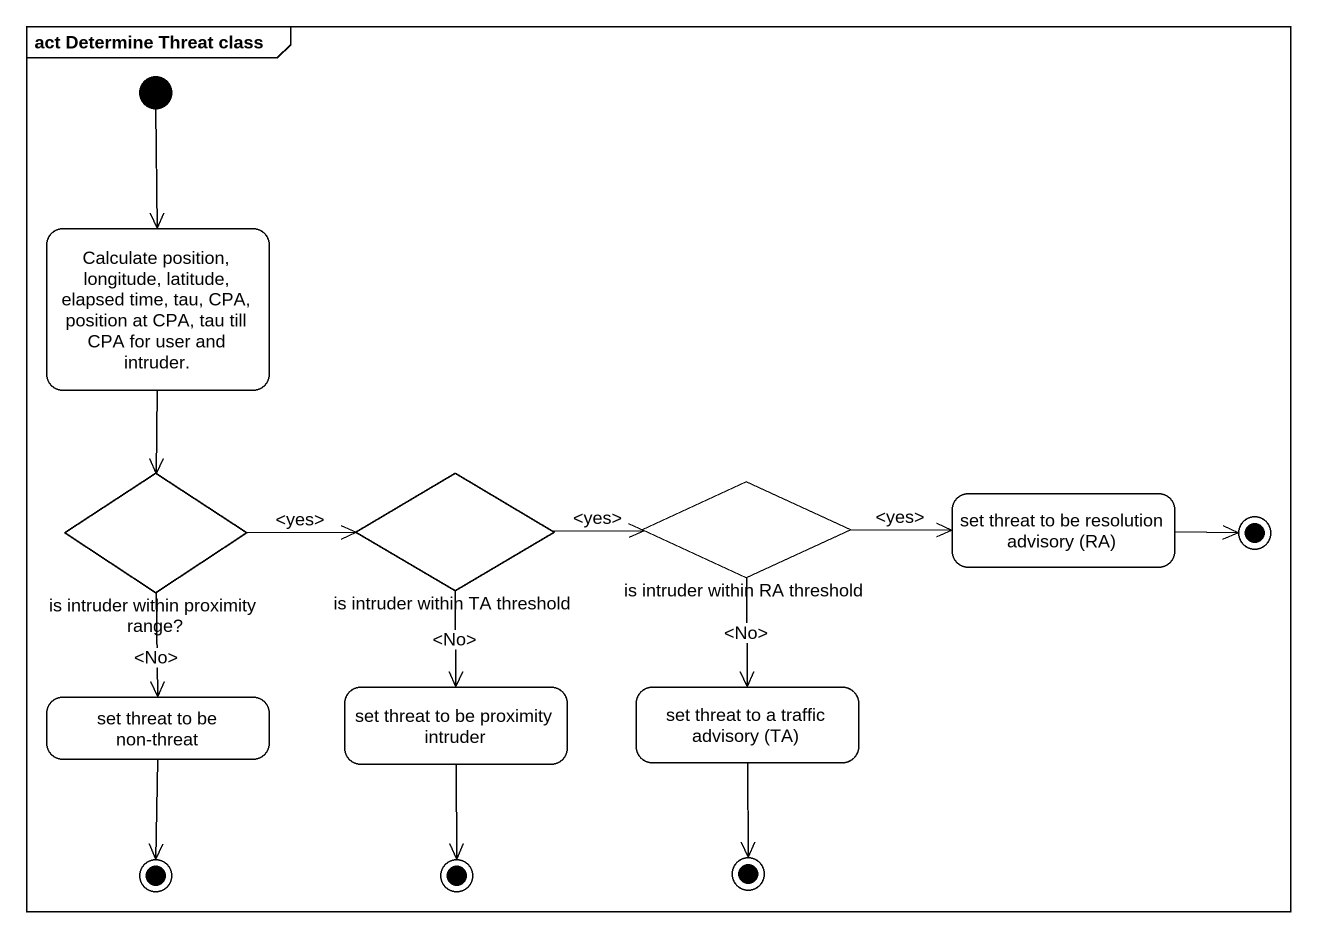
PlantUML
@startuml
mainframe act Determine Threat class
hide empty description
state "Calculate position, longitude, latitude, elapsed time, tau, CPA, position at CPA, tau till CPA for user and intruder." as Calculate_position
state "is intruder within proximity range?" as is_intruder_within <<choice>>
state "is intruder within TA threshold" as is_intruder_within_TA <<choice>>
state "is intruder within RA threshold" as is_intruder_within_RA <<choice>>
state "set threat to be resolution advisory (RA)" as set_threat_to_be_resolution
state final1 <<end>>
state "set threat to be non-threat" as set_threat_to_be_non_threat
state "set threat to be proximity intruder" as set_threat_to_be_proximity
state "set threat to a traffic advisory (TA)" as set_threat_to_a_traffic
state final2 <<end>>
state final3 <<end>>
state final4 <<end>>
[*] --> Calculate_position
Calculate_position --> is_intruder_within
is_intruder_within -right-> is_intruder_within_TA : <yes>
is_intruder_within --> set_threat_to_be_non_threat : <No>
is_intruder_within_TA -right-> is_intruder_within_RA : <yes>
is_intruder_within_TA --> set_threat_to_be_proximity : <No>
is_intruder_within_RA -right-> set_threat_to_be_resolution : <yes>
is_intruder_within_RA --> set_threat_to_a_traffic : <No>
set_threat_to_be_resolution -right-> final1
set_threat_to_be_non_threat --> final2
set_threat_to_be_proximity --> final3
set_threat_to_a_traffic --> final4
@enduml
